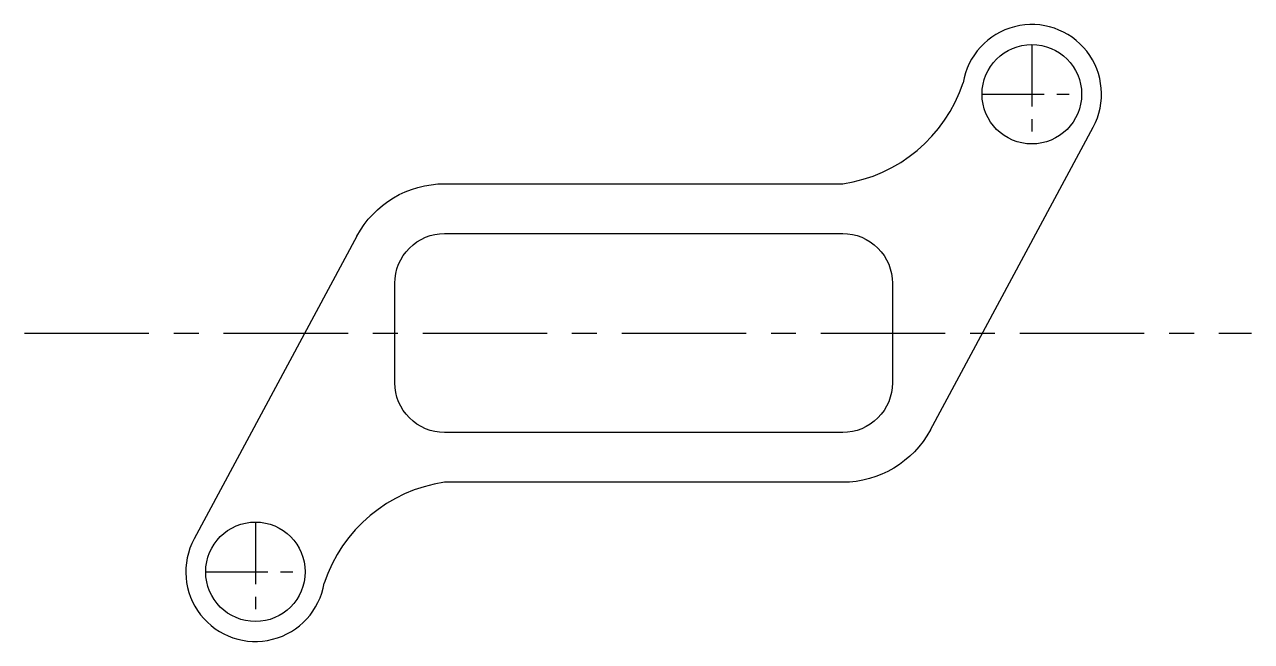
# Model space of a CAD drawing. Header units: inches. Extents: x 22.1 to 46.7, y 3 to 15.4.
import ezdxf

# ---------------------------------------------------------------- set-up
doc = ezdxf.new("R2010")
doc.units = ezdxf.units.IN
doc.header["$MEASUREMENT"] = 0
doc.linetypes.add('CENTER', pattern=[2, 1.25, -0.25, 0.25, -0.25])
doc.linetypes.add('CENTERX2', pattern=[4, 2.5, -0.5, 0.5, -0.5])

msp = doc.modelspace()

# ---------------------------------------------------------------- linework, layer by layer
at = {"linetype": 'CENTER'}
for p, q in [((42.308, 14.974), (42.308, 12.974)), ((41.308, 13.974), (43.308, 13.974)), ((26.708, 5.374), (26.708, 3.374)), ((25.708, 4.374), (27.708, 4.374))]:
    msp.add_line(p, q, dxfattribs=at)
for p, q in [((40.269, 7.227), (43.541, 13.311)), ((43.541, 13.311), (43.541, 13.311)), ((28.746, 11.121), (25.475, 5.037))]:
    msp.add_line(p, q)
at = {"linetype": 'CENTERX2'}
msp.add_line((22.068, 9.174), (46.721, 9.174), dxfattribs=at)
for points in [[(28.746, 11.121, -0.276067), (30.508, 12.174), (38.508, 12.174)], [(40.269, 7.227, -0.276067), (38.508, 6.174), (30.508, 6.174)]]:
    msp.add_lwpolyline(points, format="xyb")
msp.add_lwpolyline([(30.508, 11.174), (38.508, 11.174, -0.414214), (39.508, 10.174), (39.508, 8.174, -0.414214), (38.508, 7.174), (30.508, 7.174, -0.414214), (29.508, 8.174), (29.508, 10.174, -0.414214)], format="xyb", close=True)
for centre in [(42.308, 13.974), (26.708, 4.374)]:
    msp.add_circle(centre, 1)
for centre, radius, start, end in [((42.308, 13.974), 1.4, 331.7323, 170.5539), ((38.077, 15.143), 3, 278.2447, 341.7553), ((30.938, 3.205), 3, 98.2447, 161.7553), ((26.708, 4.374), 1.4, 151.7323, 350.5539)]:
    msp.add_arc(centre, radius, start, end)

doc.saveas('drawing.dxf')
